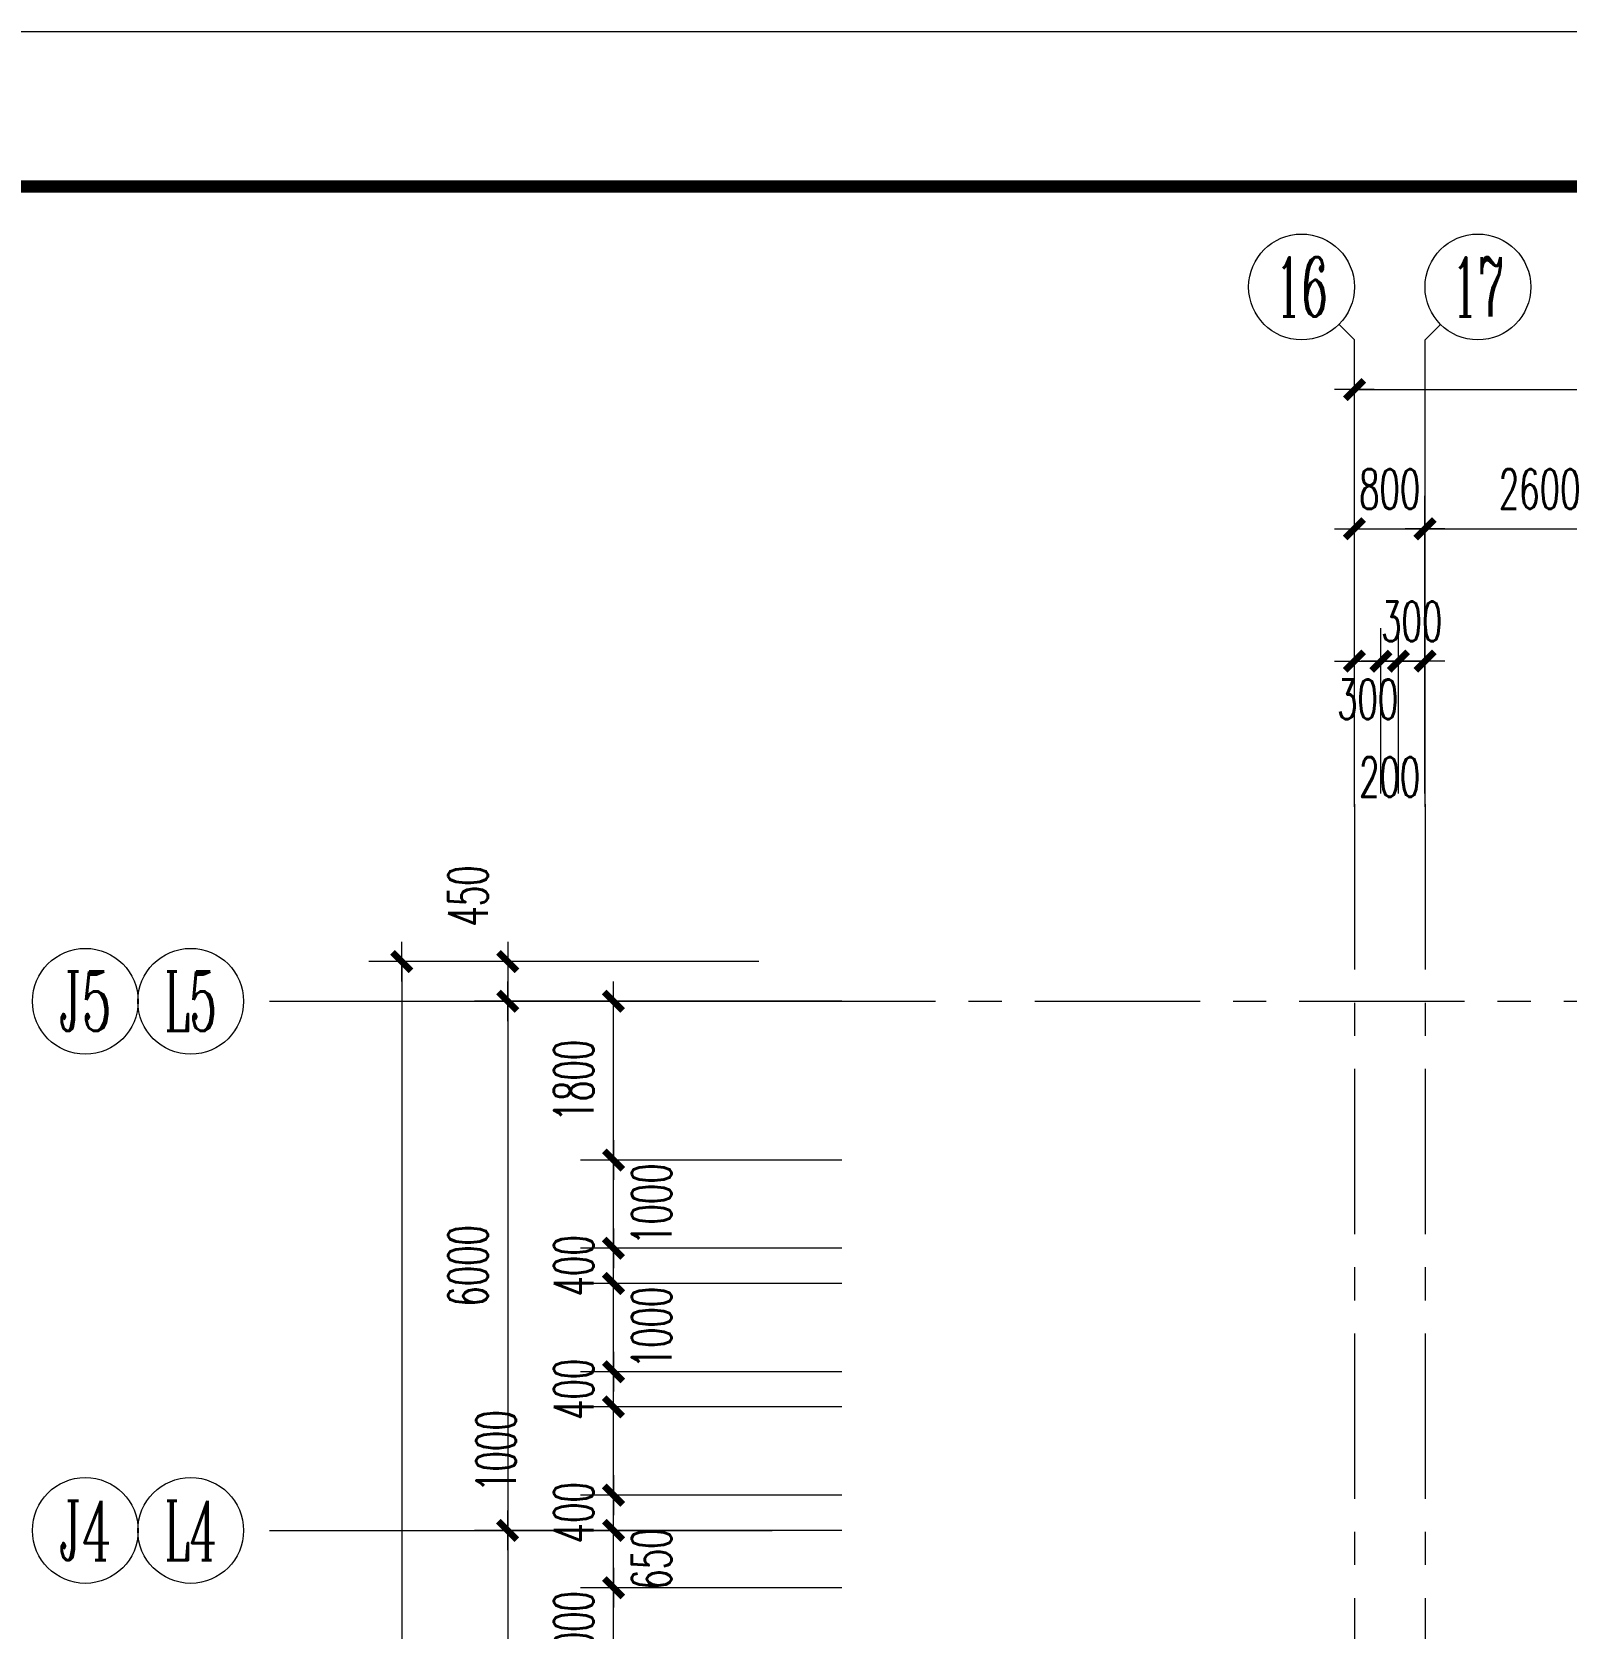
# Model space of a CAD drawing. Extents: x 2719331 to 3465925, y -270324 to -167476.
# Drawn here: x 3048339 to 3065738, y -187109 to -169011 of the extents above; entities that cross this region are included whole.
import ezdxf
from ezdxf.enums import TextEntityAlignment as Align

# ---------------------------------------------------------------- set-up
doc = ezdxf.new("R2010")
doc.units = 0
doc.header["$LTSCALE"] = 1500
doc.header["$MEASUREMENT"] = 0
doc.linetypes.add('CENTER', pattern=[2, 1.25, -0.25, 0.25, -0.25])
doc.layers.get('0').update_dxf_attribs({"linetype": 'CONTINUOUS', "lineweight": 0})
doc.layers.get('DEFPOINTS').update_dxf_attribs({"linetype": 'CONTINUOUS', "lineweight": 5})
for name, color, linetype, lineweight in [('AXIS', 7, 'CONTINUOUS', 5), ('AXIS_TEXT', 7, 'CONTINUOUS', 5), ('DOTE', 7, 'CENTER', 5), ('PUB_DIM', 250, 'CONTINUOUS', 5), ('我的', 7, 'CONTINUOUS', 5)]:
    doc.layers.add(name, color=color, linetype=linetype, lineweight=lineweight)
doc.styles.add('COMPLEX', font='COMPLEX')
doc.styles.add('DIM_FONT', font='romans.shx', dxfattribs={"width": 0.6})
doc.dimstyles.new('DIMN150', dxfattribs={"dimscale": 1.5, "dimtxt": 300, "dimasz": 1, "dimexe": 250, "dimexo": 300, "dimgap": 150, "dimtad": 1, "dimdec": 0, "dimdsep": 46, "dimtxsty": 'DIM_FONT', "dimblk": '_DIMX', "dimcen": 2.5, "dimdle": 0.3, "dimclrd": 7, "dimclre": 256, "dimclrt": 256, "dimadec": 0, "dimazin": 0, "dimtfac": 1, "dimtdec": 0, "dimtix": 1, "dimtmove": 2, "dimatfit": 3, "dimldrblk": '_DIMX', "dimfxl": 1, "dimtvp": 1, "dimtolj": 1, "dimtzin": 0, "dimlwd": -1, "dimlwe": -1, "dimarcsym": 0})

# ---------------------------------------------------------------- blocks, each defined once
blk = doc.blocks.new('_AXISO')
blk.add_circle((0, 0), 0.5)
at = {"layer": 'AXIS_TEXT', "style": 'COMPLEX', "width": 1.041667}
blk.add_attdef('A', text='', height=0.56, dxfattribs=at).set_placement((-0.25, -0.28), (0.25, -0.28), align=Align.FIT)
blk = doc.blocks.new('_AXISO1')
blk.add_line((0.354, -0.146), (0.5, 0))
blk.add_circle((0, -0.5), 0.5)
at = {"layer": 'AXIS_TEXT', "style": 'COMPLEX', "width": 1.041667}
blk.add_attdef('A', text='', height=0.56, dxfattribs=at).set_placement((-0.25, -0.78), (0.25, -0.78), align=Align.FIT)
blk = doc.blocks.new('_AXISO2')
blk.add_line((0.354, 0.146), (0.5, 0))
blk.add_circle((0, 0.5), 0.5)
at = {"layer": 'AXIS_TEXT', "style": 'COMPLEX', "width": 1.041667}
blk.add_attdef('A', text='', height=0.56, dxfattribs=at).set_placement((-0.25, 0.22), (0.25, 0.22), align=Align.FIT)
blk = doc.blocks.new('_DIMX')
blk.add_line((-150, 0), (150, 0))
at = {"const_width": 50}
blk.add_lwpolyline([(-70, -70), (70, 70)], dxfattribs=at)
blk = doc.blocks.new('*D1619')
at = {"layer": 'DEFPOINTS', "color": 0, "lineweight": 25}
for p in [(3064138, -174645), (3063338, -177795), (3064138, -177795)]:
    blk.add_point(p, dxfattribs=at)
at = {"layer": '我的'}
for p, q in [((3063338, -177345), (3063338, -174270)), ((3064138, -177345), (3064138, -174270))]:
    blk.add_line(p, q, dxfattribs=at)
at = {"layer": '我的', "color": 7}
for p, q in [((3063337, -174645), (3063335, -174645)), ((3063338, -174645), (3064138, -174645)), ((3064140, -174645), (3064141, -174645))]:
    blk.add_line(p, q, dxfattribs=at)
at = {"layer": '我的', "color": 7, "xscale": 1.5, "yscale": 1.5, "zscale": 1.5}
blk.add_blockref('_DIMX', (3063338, -174645), dxfattribs=at)
at = {"layer": '我的', "color": 7, "xscale": 1.5, "yscale": 1.5, "zscale": 1.5, "rotation": 180}
blk.add_blockref('_DIMX', (3064138, -174645), dxfattribs=at)
at = {"layer": '我的', "lineweight": 0, "insert": (3063738, -174195), "char_height": 450, "attachment_point": 5, "style": 'DIM_FONT'}
blk.add_mtext('\\A1;800', dxfattribs=at)
blk = doc.blocks.new('*D1620')
at = {"layer": 'DEFPOINTS', "color": 0, "lineweight": 25}
for p in [(3064138, -174645), (3063338, -177795), (3064138, -177795)]:
    blk.add_point(p, dxfattribs=at)
at = {"layer": '我的'}
for p, q in [((3063338, -177345), (3063338, -174270)), ((3064138, -177345), (3064138, -174270))]:
    blk.add_line(p, q, dxfattribs=at)
at = {"layer": '我的', "color": 7}
for p, q in [((3063337, -174645), (3063335, -174645)), ((3063338, -174645), (3064138, -174645)), ((3064140, -174645), (3064141, -174645))]:
    blk.add_line(p, q, dxfattribs=at)
at = {"layer": '我的', "color": 7, "xscale": 1.5, "yscale": 1.5, "zscale": 1.5}
blk.add_blockref('_DIMX', (3063338, -174645), dxfattribs=at)
at = {"layer": '我的', "color": 7, "xscale": 1.5, "yscale": 1.5, "zscale": 1.5, "rotation": 180}
blk.add_blockref('_DIMX', (3064138, -174645), dxfattribs=at)
at = {"layer": '我的', "lineweight": 0, "insert": (3063738, -174195), "char_height": 450, "attachment_point": 5, "style": 'DIM_FONT'}
blk.add_mtext('\\A1;800', dxfattribs=at)
blk = doc.blocks.new('*D1510')
at = {"layer": 'DEFPOINTS', "color": 0, "lineweight": 25}
for p in [(3064138, -174645), (3063338, -177795), (3064138, -177795)]:
    blk.add_point(p, dxfattribs=at)
at = {"layer": '我的'}
for p, q in [((3063338, -177345), (3063338, -174270)), ((3064138, -177345), (3064138, -174270))]:
    blk.add_line(p, q, dxfattribs=at)
at = {"layer": '我的', "color": 7}
for p, q in [((3063337, -174645), (3063335, -174645)), ((3063338, -174645), (3064138, -174645)), ((3064140, -174645), (3064141, -174645))]:
    blk.add_line(p, q, dxfattribs=at)
at = {"layer": '我的', "color": 7, "xscale": 1.5, "yscale": 1.5, "zscale": 1.5}
blk.add_blockref('_DIMX', (3063338, -174645), dxfattribs=at)
at = {"layer": '我的', "color": 7, "xscale": 1.5, "yscale": 1.5, "zscale": 1.5, "rotation": 180}
blk.add_blockref('_DIMX', (3064138, -174645), dxfattribs=at)
at = {"layer": '我的', "lineweight": 0, "insert": (3063738, -174195), "char_height": 450, "attachment_point": 5, "style": 'DIM_FONT'}
blk.add_mtext('\\A1;800', dxfattribs=at)
blk = doc.blocks.new('*D1511')
at = {"layer": 'DEFPOINTS', "color": 0, "lineweight": 25}
for p in [(3120689, -173066), (3120689, -177412), (3063338, -177636)]:
    blk.add_point(p, dxfattribs=at)
at = {"layer": '我的'}
for p, q in [((3063338, -177186), (3063338, -172691)), ((3120689, -176962), (3120689, -172691))]:
    blk.add_line(p, q, dxfattribs=at)
at = {"layer": '我的', "color": 7}
blk.add_line((3063340, -173066), (3120687, -173066), dxfattribs=at)
at = {"layer": '我的', "color": 7, "xscale": 1.5, "yscale": 1.5, "zscale": 1.5, "rotation": 180}
blk.add_blockref('_DIMX', (3063338, -173066), dxfattribs=at)
at = {"layer": '我的', "color": 7, "xscale": 1.5, "yscale": 1.5, "zscale": 1.5}
blk.add_blockref('_DIMX', (3120689, -173066), dxfattribs=at)
at = {"layer": '我的', "lineweight": 0, "insert": (3093466, -172478), "char_height": 450, "attachment_point": 5, "style": 'DIM_FONT'}
blk.add_mtext('\\A1;57350', dxfattribs=at)
blk = doc.blocks.new('*D1512')
at = {"layer": 'DEFPOINTS', "color": 0, "lineweight": 25}
for p in [(3064138, -174645), (3063338, -177795), (3064138, -177795)]:
    blk.add_point(p, dxfattribs=at)
at = {"layer": '我的'}
for p, q in [((3063338, -177345), (3063338, -174270)), ((3064138, -177345), (3064138, -174270))]:
    blk.add_line(p, q, dxfattribs=at)
at = {"layer": '我的', "color": 7}
for p, q in [((3063337, -174645), (3063335, -174645)), ((3063338, -174645), (3064138, -174645)), ((3064140, -174645), (3064141, -174645))]:
    blk.add_line(p, q, dxfattribs=at)
at = {"layer": '我的', "color": 7, "xscale": 1.5, "yscale": 1.5, "zscale": 1.5}
blk.add_blockref('_DIMX', (3063338, -174645), dxfattribs=at)
at = {"layer": '我的', "color": 7, "xscale": 1.5, "yscale": 1.5, "zscale": 1.5, "rotation": 180}
blk.add_blockref('_DIMX', (3064138, -174645), dxfattribs=at)
at = {"layer": '我的', "lineweight": 0, "insert": (3063738, -174195), "char_height": 450, "attachment_point": 5, "style": 'DIM_FONT'}
blk.add_mtext('\\A1;800', dxfattribs=at)
blk = doc.blocks.new('*D1547')
at = {"layer": 'DEFPOINTS', "color": 0, "lineweight": 25}
for p in [(3063638, -176145), (3063338, -178095), (3063638, -178095)]:
    blk.add_point(p, dxfattribs=at)
at = {"layer": '我的'}
for p, q in [((3063338, -177645), (3063338, -175770)), ((3063638, -177645), (3063638, -175770))]:
    blk.add_line(p, q, dxfattribs=at)
at = {"layer": '我的', "color": 7}
for p, q in [((3063337, -176145), (3063335, -176145)), ((3063338, -176145), (3063638, -176145)), ((3063640, -176145), (3063641, -176145))]:
    blk.add_line(p, q, dxfattribs=at)
at = {"layer": '我的', "color": 7, "xscale": 1.5, "yscale": 1.5, "zscale": 1.5}
for p, rotation in [((3063338, -176145), 359.9992271263955), ((3063638, -176145), 179.9992271263955)]:
    blk.add_blockref('_DIMX', p, dxfattribs=dict(at, rotation=rotation))
at = {"layer": '我的', "lineweight": 0, "insert": (3063488, -176577), "char_height": 450, "attachment_point": 5, "rotation": 359.9992, "style": 'DIM_FONT'}
blk.add_mtext('\\A1;300', dxfattribs=at)
blk = doc.blocks.new('*D1548')
at = {"layer": 'DEFPOINTS', "color": 0, "lineweight": 25}
for p in [(3063638, -176145), (3063638, -178095), (3063838, -178095)]:
    blk.add_point(p, dxfattribs=at)
at = {"layer": '我的'}
for p, q in [((3063638, -177645), (3063638, -175770)), ((3063838, -177645), (3063838, -175770))]:
    blk.add_line(p, q, dxfattribs=at)
at = {"layer": '我的', "color": 7}
for p, q in [((3063637, -176145), (3063635, -176145)), ((3063838, -176145), (3063638, -176145)), ((3063840, -176145), (3063841, -176145))]:
    blk.add_line(p, q, dxfattribs=at)
at = {"layer": '我的', "color": 7, "xscale": 1.5, "yscale": 1.5, "zscale": 1.5}
for p, rotation in [((3063638, -176145), 0.00115964100530375), ((3063838, -176145), 180.0011596410053)]:
    blk.add_blockref('_DIMX', p, dxfattribs=dict(at, rotation=rotation))
at = {"layer": '我的', "lineweight": 0, "insert": (3063738, -177459), "char_height": 450, "attachment_point": 5, "rotation": 0.0012, "style": 'DIM_FONT'}
blk.add_mtext('\\A1;200', dxfattribs=at)
blk = doc.blocks.new('*D1549')
at = {"layer": 'DEFPOINTS', "color": 0, "lineweight": 25}
for p in [(3064138, -176145), (3063838, -178095), (3064138, -178095)]:
    blk.add_point(p, dxfattribs=at)
at = {"layer": '我的'}
for p, q in [((3063838, -177645), (3063838, -175770)), ((3064138, -177645), (3064138, -175770))]:
    blk.add_line(p, q, dxfattribs=at)
at = {"layer": '我的', "color": 7}
for p, q in [((3063837, -176145), (3063835, -176145)), ((3063838, -176145), (3064138, -176145)), ((3064140, -176145), (3064141, -176145))]:
    blk.add_line(p, q, dxfattribs=at)
at = {"layer": '我的', "color": 7, "xscale": 1.5, "yscale": 1.5, "zscale": 1.5}
for p, rotation in [((3063838, -176145), 359.9992070189314), ((3064138, -176145), 179.9992070189314)]:
    blk.add_blockref('_DIMX', p, dxfattribs=dict(at, rotation=rotation))
at = {"layer": '我的', "lineweight": 0, "insert": (3063988, -175695), "char_height": 450, "attachment_point": 5, "rotation": 359.9992, "style": 'DIM_FONT'}
blk.add_mtext('\\A1;300', dxfattribs=at)
blk = doc.blocks.new('*D1297')
at = {"layer": 'DEFPOINTS', "color": 0, "lineweight": 25}
for p in [(3057185, -180002), (3053735, -186002), (3057185, -186002)]:
    blk.add_point(p, dxfattribs=at)
at = {"layer": '我的'}
for p, q in [((3056735, -180002), (3053360, -180002)), ((3056735, -186002), (3053360, -186002))]:
    blk.add_line(p, q, dxfattribs=at)
at = {"layer": '我的', "color": 7}
blk.add_line((3053735, -180004), (3053735, -186001), dxfattribs=at)
at = {"layer": '我的', "color": 7, "xscale": 1.5, "yscale": 1.5, "zscale": 1.5}
for p, rotation in [((3053735, -180002), 90), ((3053735, -186002), 270)]:
    blk.add_blockref('_DIMX', p, dxfattribs=dict(at, rotation=rotation))
at = {"layer": '我的', "lineweight": 0, "insert": (3053285, -183002), "char_height": 450, "attachment_point": 5, "rotation": 90, "style": 'DIM_FONT'}
blk.add_mtext('\\A1;6000', dxfattribs=at)
blk = doc.blocks.new('*D1298')
at = {"layer": 'DEFPOINTS', "color": 0, "lineweight": 25}
for p in [(3057185, -186002), (3053735, -193202), (3057185, -193202)]:
    blk.add_point(p, dxfattribs=at)
at = {"layer": '我的'}
for p, q in [((3056735, -186002), (3053360, -186002)), ((3056735, -193202), (3053360, -193202))]:
    blk.add_line(p, q, dxfattribs=at)
at = {"layer": '我的', "color": 7}
blk.add_line((3053735, -186004), (3053735, -193201), dxfattribs=at)
at = {"layer": '我的', "color": 7, "xscale": 1.5, "yscale": 1.5, "zscale": 1.5}
for p, rotation in [((3053735, -186002), 90), ((3053735, -193202), 270)]:
    blk.add_blockref('_DIMX', p, dxfattribs=dict(at, rotation=rotation))
at = {"layer": '我的', "lineweight": 0, "insert": (3053285, -189602), "char_height": 450, "attachment_point": 5, "rotation": 90, "style": 'DIM_FONT'}
blk.add_mtext('\\A1;7200', dxfattribs=at)
blk = doc.blocks.new('*D1279')
at = {"layer": 'DEFPOINTS', "color": 0, "lineweight": 25}
for p in [(3057035, -179552), (3052535, -242952), (3057035, -242952)]:
    blk.add_point(p, dxfattribs=at)
at = {"layer": '我的'}
for p, q in [((3056585, -179552), (3052160, -179552)), ((3056585, -242952), (3052160, -242952))]:
    blk.add_line(p, q, dxfattribs=at)
at = {"layer": '我的', "color": 7}
blk.add_line((3052535, -179554), (3052535, -242951), dxfattribs=at)
at = {"layer": '我的', "color": 7, "xscale": 1.5, "yscale": 1.5, "zscale": 1.5}
for p, rotation in [((3052535, -179552), 90), ((3052535, -242952), 270)]:
    blk.add_blockref('_DIMX', p, dxfattribs=dict(at, rotation=rotation))
at = {"layer": '我的', "lineweight": 0, "insert": (3052085, -211252), "char_height": 450, "attachment_point": 5, "rotation": 90, "style": 'DIM_FONT'}
blk.add_mtext('\\A1;63400', dxfattribs=at)
blk = doc.blocks.new('*D1280')
at = {"layer": 'DEFPOINTS', "color": 0, "lineweight": 25}
for p in [(3055685, -179552), (3053735, -180002), (3055685, -180002)]:
    blk.add_point(p, dxfattribs=at)
at = {"layer": '我的'}
for p, q in [((3055235, -179552), (3053360, -179552)), ((3055235, -180002), (3053360, -180002))]:
    blk.add_line(p, q, dxfattribs=at)
at = {"layer": '我的', "color": 7}
for p, q in [((3053735, -179550), (3053735, -179549)), ((3053735, -179552), (3053735, -180002)), ((3053735, -180004), (3053735, -180005))]:
    blk.add_line(p, q, dxfattribs=at)
at = {"layer": '我的', "color": 7, "xscale": 1.5, "yscale": 1.5, "zscale": 1.5}
for p, rotation in [((3053735, -179552), 270), ((3053735, -180002), 90)]:
    blk.add_blockref('_DIMX', p, dxfattribs=dict(at, rotation=rotation))
at = {"layer": '我的', "lineweight": 0, "insert": (3053285, -178808), "char_height": 450, "attachment_point": 5, "rotation": 90, "style": 'DIM_FONT'}
blk.add_mtext('\\A1;450', dxfattribs=at)
blk = doc.blocks.new('*D787')
at = {"layer": 'DEFPOINTS', "color": 0, "lineweight": 25}
for p in [(3066738, -174645), (3064138, -177795), (3066738, -177795)]:
    blk.add_point(p, dxfattribs=at)
at = {"layer": '我的'}
for p, q in [((3064138, -177345), (3064138, -174270)), ((3066738, -177345), (3066738, -174270))]:
    blk.add_line(p, q, dxfattribs=at)
at = {"layer": '我的', "color": 7}
blk.add_line((3064140, -174645), (3066737, -174645), dxfattribs=at)
at = {"layer": '我的', "color": 7, "xscale": 1.5, "yscale": 1.5, "zscale": 1.5, "rotation": 180}
blk.add_blockref('_DIMX', (3064138, -174645), dxfattribs=at)
at = {"layer": '我的', "color": 7, "xscale": 1.5, "yscale": 1.5, "zscale": 1.5}
blk.add_blockref('_DIMX', (3066738, -174645), dxfattribs=at)
at = {"layer": '我的', "lineweight": 0, "insert": (3065438, -174195), "char_height": 450, "attachment_point": 5, "style": 'DIM_FONT'}
blk.add_mtext('\\A1;2600', dxfattribs=at)
blk = doc.blocks.new('*D750')
at = {"layer": 'DEFPOINTS', "color": 0, "lineweight": 25}
for p in [(3054935, -186652), (3057973, -186652), (3057973, -187652)]:
    blk.add_point(p, dxfattribs=at)
at = {"layer": '我的'}
for p, q in [((3057523, -186652), (3054560, -186652)), ((3057523, -187652), (3054560, -187652))]:
    blk.add_line(p, q, dxfattribs=at)
at = {"layer": '我的', "color": 7}
for p, q in [((3054935, -186651), (3054935, -186649)), ((3054935, -187652), (3054935, -186652)), ((3054935, -187654), (3054935, -187655))]:
    blk.add_line(p, q, dxfattribs=at)
at = {"layer": '我的', "color": 7, "xscale": 1.5, "yscale": 1.5, "zscale": 1.5}
for p, rotation in [((3054935, -186652), 270), ((3054935, -187652), 90)]:
    blk.add_blockref('_DIMX', p, dxfattribs=dict(at, rotation=rotation))
at = {"layer": '我的', "lineweight": 0, "insert": (3054485, -187152), "char_height": 450, "attachment_point": 5, "rotation": 90, "style": 'DIM_FONT'}
blk.add_mtext('\\A1;1000', dxfattribs=at)
blk = doc.blocks.new('*D751')
at = {"layer": 'DEFPOINTS', "color": 0, "lineweight": 25}
for p in [(3054935, -186002), (3057973, -186002), (3057973, -186652)]:
    blk.add_point(p, dxfattribs=at)
at = {"layer": '我的'}
for p, q in [((3057523, -186002), (3054560, -186002)), ((3057523, -186652), (3054560, -186652))]:
    blk.add_line(p, q, dxfattribs=at)
at = {"layer": '我的', "color": 7}
blk.add_line((3054935, -186651), (3054935, -186003), dxfattribs=at)
at = {"layer": '我的', "color": 7, "xscale": 1.5, "yscale": 1.5, "zscale": 1.5}
for p, rotation in [((3054935, -186002), 90), ((3054935, -186652), 270)]:
    blk.add_blockref('_DIMX', p, dxfattribs=dict(at, rotation=rotation))
at = {"layer": '我的', "lineweight": 0, "insert": (3055367, -186327), "char_height": 450, "attachment_point": 5, "rotation": 90, "style": 'DIM_FONT'}
blk.add_mtext('\\A1;650', dxfattribs=at)
blk = doc.blocks.new('*D752')
at = {"layer": 'DEFPOINTS', "color": 0, "lineweight": 25}
for p in [(3054935, -185602), (3057973, -185602), (3057973, -186002)]:
    blk.add_point(p, dxfattribs=at)
at = {"layer": '我的'}
for p, q in [((3057523, -185602), (3054560, -185602)), ((3057523, -186002), (3054560, -186002))]:
    blk.add_line(p, q, dxfattribs=at)
at = {"layer": '我的', "color": 7}
for p, q in [((3054935, -185600), (3054935, -185599)), ((3054935, -186002), (3054935, -185602)), ((3054935, -186003), (3054935, -186005))]:
    blk.add_line(p, q, dxfattribs=at)
at = {"layer": '我的', "color": 7, "xscale": 1.5, "yscale": 1.5, "zscale": 1.5}
for p, rotation in [((3054935, -185602), 270), ((3054935, -186002), 90)]:
    blk.add_blockref('_DIMX', p, dxfattribs=dict(at, rotation=rotation))
at = {"layer": '我的', "lineweight": 0, "insert": (3054485, -185802), "char_height": 450, "attachment_point": 5, "rotation": 90, "style": 'DIM_FONT'}
blk.add_mtext('\\A1;400', dxfattribs=at)
blk = doc.blocks.new('*D753')
at = {"layer": 'DEFPOINTS', "color": 0, "lineweight": 25}
for p in [(3054935, -184602), (3057973, -184602), (3057973, -185602)]:
    blk.add_point(p, dxfattribs=at)
at = {"layer": '我的'}
for p, q in [((3057523, -184602), (3054560, -184602)), ((3057523, -185602), (3054560, -185602))]:
    blk.add_line(p, q, dxfattribs=at)
at = {"layer": '我的', "color": 7}
blk.add_line((3054935, -185600), (3054935, -184603), dxfattribs=at)
at = {"layer": '我的', "color": 7, "xscale": 1.5, "yscale": 1.5, "zscale": 1.5}
for p, rotation in [((3054935, -184602), 90), ((3054935, -185602), 270)]:
    blk.add_blockref('_DIMX', p, dxfattribs=dict(at, rotation=rotation))
at = {"layer": '我的', "lineweight": 0, "insert": (3053603, -185102), "char_height": 450, "attachment_point": 5, "rotation": 90, "style": 'DIM_FONT'}
blk.add_mtext('\\A1;1000', dxfattribs=at)
blk = doc.blocks.new('*D754')
at = {"layer": 'DEFPOINTS', "color": 0, "lineweight": 25}
for p in [(3054935, -184202), (3057973, -184202), (3057973, -184602)]:
    blk.add_point(p, dxfattribs=at)
at = {"layer": '我的'}
for p, q in [((3057523, -184202), (3054560, -184202)), ((3057523, -184602), (3054560, -184602))]:
    blk.add_line(p, q, dxfattribs=at)
at = {"layer": '我的', "color": 7}
for p, q in [((3054935, -184200), (3054935, -184199)), ((3054935, -184602), (3054935, -184202)), ((3054935, -184603), (3054935, -184605))]:
    blk.add_line(p, q, dxfattribs=at)
at = {"layer": '我的', "color": 7, "xscale": 1.5, "yscale": 1.5, "zscale": 1.5}
for p, rotation in [((3054935, -184202), 270), ((3054935, -184602), 90)]:
    blk.add_blockref('_DIMX', p, dxfattribs=dict(at, rotation=rotation))
at = {"layer": '我的', "lineweight": 0, "insert": (3054485, -184402), "char_height": 450, "attachment_point": 5, "rotation": 90, "style": 'DIM_FONT'}
blk.add_mtext('\\A1;400', dxfattribs=at)
blk = doc.blocks.new('*D755')
at = {"layer": 'DEFPOINTS', "color": 0, "lineweight": 25}
for p in [(3054935, -183202), (3057973, -183202), (3057973, -184202)]:
    blk.add_point(p, dxfattribs=at)
at = {"layer": 'PUB_DIM'}
for p, q in [((3057523, -183202), (3054560, -183202)), ((3057523, -184202), (3054560, -184202))]:
    blk.add_line(p, q, dxfattribs=at)
at = {"layer": 'PUB_DIM', "color": 7}
blk.add_line((3054935, -184200), (3054935, -183203), dxfattribs=at)
at = {"layer": 'PUB_DIM', "color": 7, "xscale": 1.5, "yscale": 1.5, "zscale": 1.5}
for p, rotation in [((3054935, -183202), 90), ((3054935, -184202), 270)]:
    blk.add_blockref('_DIMX', p, dxfattribs=dict(at, rotation=rotation))
at = {"layer": 'PUB_DIM', "lineweight": 0, "insert": (3055367, -183702), "char_height": 450, "attachment_point": 5, "rotation": 90, "style": 'DIM_FONT'}
blk.add_mtext('\\A1;1000', dxfattribs=at)
blk = doc.blocks.new('*D756')
at = {"layer": 'DEFPOINTS', "color": 0, "lineweight": 25}
for p in [(3054935, -182802), (3057973, -182802), (3057973, -183202)]:
    blk.add_point(p, dxfattribs=at)
at = {"layer": '我的'}
for p, q in [((3057523, -182802), (3054560, -182802)), ((3057523, -183202), (3054560, -183202))]:
    blk.add_line(p, q, dxfattribs=at)
at = {"layer": '我的', "color": 7}
for p, q in [((3054935, -182800), (3054935, -182799)), ((3054935, -183202), (3054935, -182802)), ((3054935, -183203), (3054935, -183205))]:
    blk.add_line(p, q, dxfattribs=at)
at = {"layer": '我的', "color": 7, "xscale": 1.5, "yscale": 1.5, "zscale": 1.5}
for p, rotation in [((3054935, -182802), 270), ((3054935, -183202), 90)]:
    blk.add_blockref('_DIMX', p, dxfattribs=dict(at, rotation=rotation))
at = {"layer": '我的', "lineweight": 0, "insert": (3054485, -183002), "char_height": 450, "attachment_point": 5, "rotation": 90, "style": 'DIM_FONT'}
blk.add_mtext('\\A1;400', dxfattribs=at)
blk = doc.blocks.new('*D757')
at = {"layer": 'DEFPOINTS', "color": 0, "lineweight": 25}
for p in [(3054935, -181802), (3057973, -181802), (3057973, -182802)]:
    blk.add_point(p, dxfattribs=at)
at = {"layer": 'PUB_DIM'}
for p, q in [((3057523, -181802), (3054560, -181802)), ((3057523, -182802), (3054560, -182802))]:
    blk.add_line(p, q, dxfattribs=at)
at = {"layer": 'PUB_DIM', "color": 7}
blk.add_line((3054935, -182800), (3054935, -181803), dxfattribs=at)
at = {"layer": 'PUB_DIM', "color": 7, "xscale": 1.5, "yscale": 1.5, "zscale": 1.5}
for p, rotation in [((3054935, -181802), 90), ((3054935, -182802), 270)]:
    blk.add_blockref('_DIMX', p, dxfattribs=dict(at, rotation=rotation))
at = {"layer": 'PUB_DIM', "lineweight": 0, "insert": (3055367, -182302), "char_height": 450, "attachment_point": 5, "rotation": 90, "style": 'DIM_FONT'}
blk.add_mtext('\\A1;1000', dxfattribs=at)
blk = doc.blocks.new('*D758')
at = {"layer": 'DEFPOINTS', "color": 0, "lineweight": 25}
for p in [(3054935, -180002), (3057973, -180002), (3057973, -181802)]:
    blk.add_point(p, dxfattribs=at)
at = {"layer": '我的'}
for p, q in [((3057523, -180002), (3054560, -180002)), ((3057523, -181802), (3054560, -181802))]:
    blk.add_line(p, q, dxfattribs=at)
at = {"layer": '我的', "color": 7}
blk.add_line((3054935, -181800), (3054935, -180003), dxfattribs=at)
at = {"layer": '我的', "color": 7, "xscale": 1.5, "yscale": 1.5, "zscale": 1.5}
for p, rotation in [((3054935, -180002), 90), ((3054935, -181802), 270)]:
    blk.add_blockref('_DIMX', p, dxfattribs=dict(at, rotation=rotation))
at = {"layer": '我的', "lineweight": 0, "insert": (3054485, -180902), "char_height": 450, "attachment_point": 5, "rotation": 90, "style": 'DIM_FONT'}
blk.add_mtext('\\A1;1800', dxfattribs=at)

msp = doc.modelspace()

# ---------------------------------------------------------------- linework, layer by layer
at = {"layer": 'AXIS', "color": 250}
msp.add_lwpolyline([(3022485, -169010.7), (3022485, -270324.1), (3159205.6, -270324.1), (3159205.6, -169010.7)], close=True, dxfattribs=at)
at = {"layer": 'AXIS', "color": 0, "const_width": 140.2}
msp.add_lwpolyline([(3024237.9, -170763.5), (3024237.9, -268571.3), (3157452.7, -268571.3), (3157452.7, -170763.5)], close=True, dxfattribs=at)
at = {"layer": 'DOTE', "lineweight": 0}
for p, q in [((3063338.2, -177768.4), (3063338.2, -244174.4)), ((3064138.2, -177768.4), (3064138.2, -244174.4)), ((3056712.2, -180002), (3126057, -180002))]:
    msp.add_line(p, q, dxfattribs=at)
at = {"layer": '我的', "lineweight": 0}
for p, q in [((3063338.3, -177795.3), (3063338.2, -172502.4)), ((3064138.3, -177795.3), (3064138.2, -172502.4)), ((3064138.3, -177795.3), (3064138.2, -172502.4)), ((3051035.1, -180002), (3056735.1, -180002)), ((3051035.1, -186002), (3056735.1, -186002)), ((3051035.1, -186002), (3056735.1, -186002))]:
    msp.add_line(p, q, dxfattribs=at)

# ---------------------------------------------------------------- block references
at = {"layer": 'AXIS', "lineweight": 0}
ref = msp.add_blockref('_AXISO1', (3063338.2, -171902.4), dxfattribs=dict(at, xscale=1200, yscale=1200, zscale=1200, rotation=270))
ref.add_attrib('A', '16', dxfattribs={"layer": 'AXIS_TEXT', "height": 672, "style": 'COMPLEX', "width": 0.646552}).set_placement((3062438.2, -172238.4), (3063038.2, -172238.4), align=Align.FIT)
ref = msp.add_blockref('_AXISO1', (3063338.2, -171902.4), dxfattribs=dict(at, xscale=1200, yscale=1200, zscale=1200, rotation=270))
ref.add_attrib('A', '16', dxfattribs={"layer": 'AXIS_TEXT', "height": 672, "style": 'COMPLEX', "width": 0.646552}).set_placement((3062438.2, -172238.4), (3063038.2, -172238.4), align=Align.FIT)
ref = msp.add_blockref('_AXISO1', (3063338.2, -171902.4), dxfattribs=dict(at, xscale=1200, yscale=1200, zscale=1200, rotation=270))
ref.add_attrib('A', '16', dxfattribs={"layer": 'AXIS_TEXT', "height": 672, "style": 'COMPLEX', "width": 0.646552}).set_placement((3062438.2, -172238.4), (3063038.2, -172238.4), align=Align.FIT)
ref = msp.add_blockref('_AXISO1', (3063338.2, -171902.4), dxfattribs=dict(at, xscale=1200, yscale=1200, zscale=1200, rotation=270))
ref.add_attrib('A', '16', dxfattribs={"layer": 'AXIS_TEXT', "height": 672, "style": 'COMPLEX', "width": 0.646552}).set_placement((3062438.2, -172238.4), (3063038.2, -172238.4), align=Align.FIT)
ref = msp.add_blockref('_AXISO2', (3064138.2, -171902.4), dxfattribs=dict(at, xscale=1200, yscale=1200, zscale=1200, rotation=270))
ref.add_attrib('A', '17', dxfattribs={"layer": 'AXIS_TEXT', "height": 672, "style": 'COMPLEX', "width": 0.646552}).set_placement((3064438.2, -172238.4), (3065038.2, -172238.4), align=Align.FIT)
ref = msp.add_blockref('_AXISO2', (3064138.2, -171902.4), dxfattribs=dict(at, xscale=1200, yscale=1200, zscale=1200, rotation=270))
ref.add_attrib('A', '17', dxfattribs={"layer": 'AXIS_TEXT', "height": 672, "style": 'COMPLEX', "width": 0.646552}).set_placement((3064438.2, -172238.4), (3065038.2, -172238.4), align=Align.FIT)
at = {"layer": '我的', "lineweight": 0}
ref = msp.add_blockref('_AXISO', (3048944.7, -180002), dxfattribs=dict(at, xscale=1200, yscale=1200, zscale=1200))
ref.add_attrib('A', 'J5', dxfattribs={"layer": 'AXIS_TEXT', "height": 672, "style": 'COMPLEX', "width": 0.646552}).set_placement((3048644.7, -180338), (3049244.7, -180338), align=Align.FIT)
ref = msp.add_blockref('_AXISO', (3050139.9, -180002), dxfattribs=dict(at, xscale=1200, yscale=1200, zscale=1200))
ref.add_attrib('A', 'L5', dxfattribs={"layer": 'AXIS_TEXT', "height": 672, "style": 'COMPLEX', "width": 0.585938}).set_placement((3049839.9, -180338), (3050439.9, -180338), align=Align.FIT)
ref = msp.add_blockref('_AXISO', (3048944.7, -186002), dxfattribs=dict(at, xscale=1200, yscale=1200, zscale=1200))
ref.add_attrib('A', 'J4', dxfattribs={"layer": 'AXIS_TEXT', "height": 672, "style": 'COMPLEX', "width": 0.604839}).set_placement((3048644.7, -186338), (3049244.7, -186338), align=Align.FIT)
ref = msp.add_blockref('_AXISO', (3050139.9, -186002), dxfattribs=dict(at, xscale=1200, yscale=1200, zscale=1200))
ref.add_attrib('A', 'L4', dxfattribs={"layer": 'AXIS_TEXT', "height": 672, "style": 'COMPLEX', "width": 0.551471}).set_placement((3049839.9, -186338), (3050439.9, -186338), align=Align.FIT)

# ---------------------------------------------------------------- dimensions: what is measured, and where the dimension line sits
at = {"layer": 'PUB_DIM', "lineweight": 0}
for base, p1, p2, picture, middle in [((3054935.1, -181802), (3057972.5, -182802), (3057972.5, -181802), '*D757', (3055367.1, -182302)), ((3054935.1, -183202), (3057972.5, -184202), (3057972.5, -183202), '*D755', (3055367.1, -183702))]:
    dim = msp.add_linear_dim(base=base, p1=p1, p2=p2, angle=90, dimstyle='DIMN150', dxfattribs=at)
    dim.commit()
    dim.dimension.update_dxf_attribs({"geometry": picture, "text_midpoint": middle, "dimtype": 161})
at = {"layer": '我的', "lineweight": 0}
dim = msp.add_linear_dim(base=(3120688.6, -173066.2), p1=(3063338.3, -177636.5), p2=(3120688.6, -177411.5), dimstyle='DIMN150', dxfattribs=at)
dim.commit()
dim.dimension.update_dxf_attribs({"geometry": '*D1511', "text_midpoint": (3093466.4, -172477.8), "dimtype": 160})
for base, p1, p2, picture, middle in [((3064138.3, -174645.3), (3063338.3, -177795.3), (3064138.3, -177795.3), '*D1619', (3063738.3, -174195.3)), ((3064138.3, -174645.3), (3063338.3, -177795.3), (3064138.3, -177795.3), '*D1620', (3063738.3, -174195.3)), ((3064138.3, -174645.3), (3063338.3, -177795.3), (3064138.3, -177795.3), '*D1510', (3063738.3, -174195.3)), ((3064138.3, -174645.3), (3063338.3, -177795.3), (3064138.3, -177795.3), '*D1512', (3063738.3, -174195.3)), ((3066738.3, -174645.3), (3064138.3, -177795.3), (3066738.3, -177795.3), '*D787', (3065438.3, -174195.3))]:
    dim = msp.add_linear_dim(base=base, p1=p1, p2=p2, dimstyle='DIMN150', dxfattribs=at)
    dim.commit()
    dim.dimension.update_dxf_attribs({"geometry": picture, "text_midpoint": middle})
for p1, p2, distance, picture, middle in [((3063838.2, -178095.3), (3064138.3, -178095.3), 1950, '*D1549', (3063988.3, -175695.3)), ((3057035.1, -179552), (3057035.1, -242952), -4500, '*D1279', (3052085.1, -211252)), ((3057185.1, -180002), (3057185.1, -186002), -3450, '*D1297', (3053285.1, -183002)), ((3057972.5, -181802), (3057972.5, -180002), 3037.4, '*D758', (3054485.1, -180902)), ((3057972.5, -183202), (3057972.5, -182802), 3037.4, '*D756', (3054485.1, -183002)), ((3057972.5, -184602), (3057972.5, -184202), 3037.4, '*D754', (3054485.1, -184402)), ((3057972.5, -186002), (3057972.5, -185602), 3037.4, '*D752', (3054485.1, -185802)), ((3057972.5, -187652.1), (3057972.5, -186652.1), 3037.4, '*D750', (3054485.1, -187152.1))]:
    dim = msp.add_aligned_dim(p1=p1, p2=p2, distance=distance, dimstyle='DIMN150', dxfattribs=at)
    dim.commit()
    dim.dimension.update_dxf_attribs({"geometry": picture, "text_midpoint": middle})
for base, p1, p2, angle, picture, middle in [((3063638.2, -176145.3), (3063338.2, -178095.3), (3063638.2, -178095.3), 359.99923, '*D1547', (3063488.2, -176577.3)), ((3063638.2, -176145.3), (3063838.2, -178095.3), (3063638.2, -178095.3), 180.00116, '*D1548', (3063738.2, -177459.3)), ((3053735.1, -180002), (3055685.1, -179551.9), (3055685.1, -180002), 270, '*D1280', (3053285.1, -178807.5)), ((3054935.1, -184602), (3057972.5, -185602), (3057972.5, -184602), 90, '*D753', (3053603.1, -185102)), ((3054935.1, -186002), (3057972.5, -186652.1), (3057972.5, -186002), 90, '*D751', (3055367.1, -186327))]:
    dim = msp.add_linear_dim(base=base, p1=p1, p2=p2, angle=angle, dimstyle='DIMN150', dxfattribs=at)
    dim.commit()
    dim.dimension.update_dxf_attribs({"geometry": picture, "text_midpoint": middle, "dimtype": 161})
dim = msp.add_linear_dim(base=(3053735.1, -193202), p1=(3057185.1, -186002), p2=(3057185.1, -193202), angle=90, dimstyle='DIMN150', dxfattribs=at)
dim.commit()
dim.dimension.update_dxf_attribs({"geometry": '*D1298', "text_midpoint": (3053285.1, -189602)})

doc.saveas('drawing.dxf')
